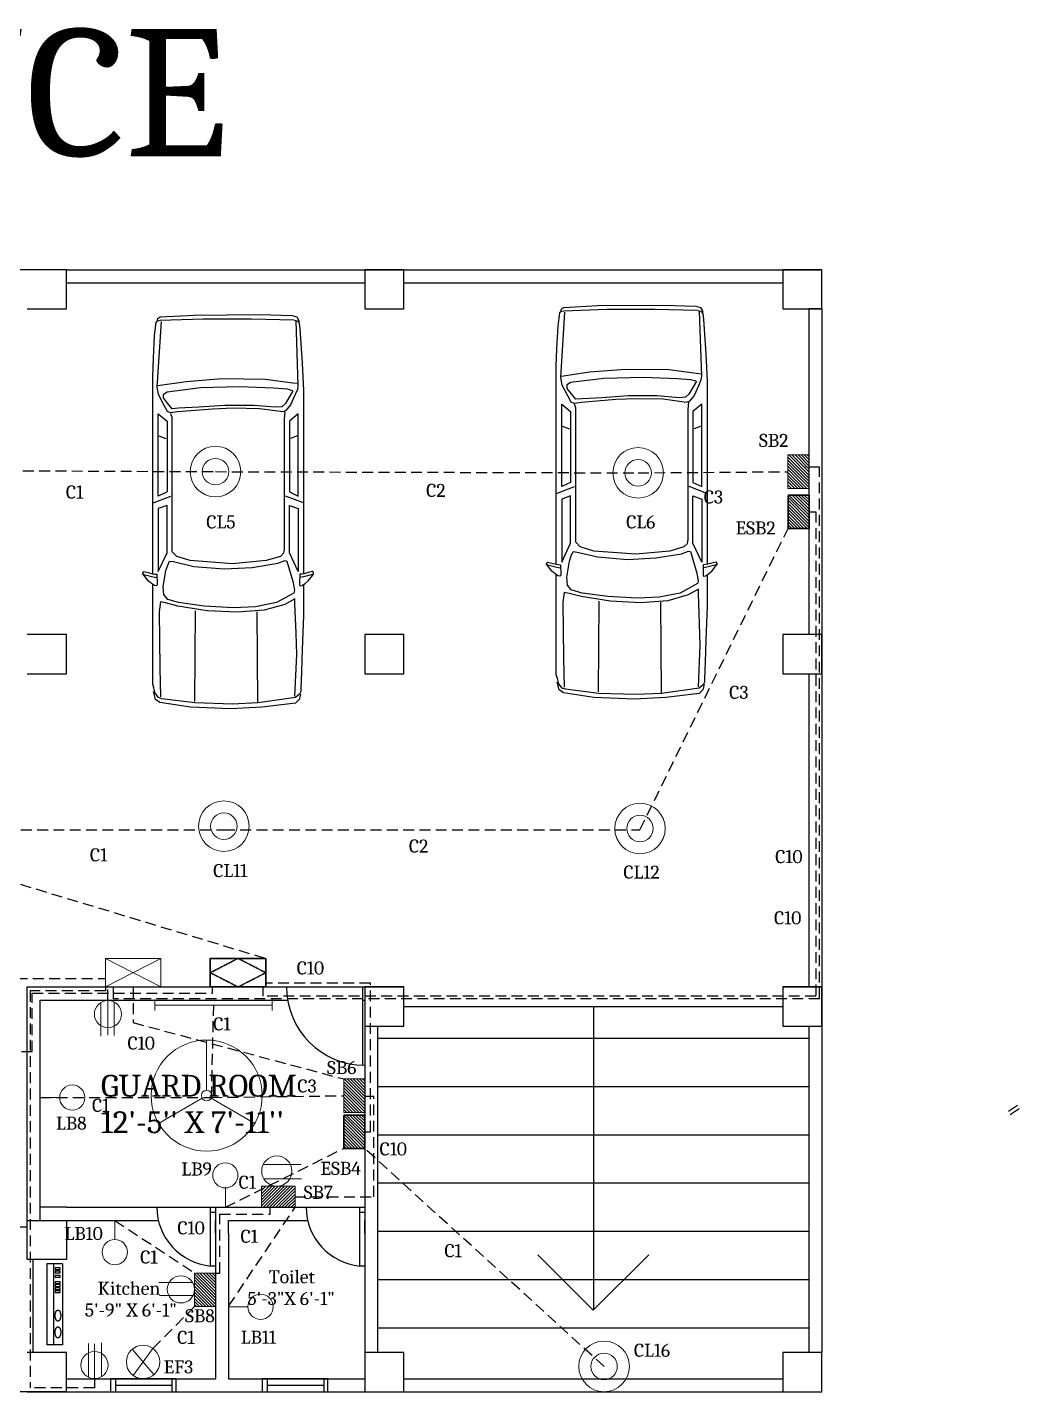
# Model space of a CAD drawing. Header units: inches. Extents: x -9560 to 22259, y -8480 to 5816.
# Drawn here: x 3657 to 4114, y 1207 to 1835 of the extents above; entities that cross this region are included whole.
import ezdxf

# ---------------------------------------------------------------- set-up
doc = ezdxf.new("R2010")
doc.units = ezdxf.units.IN
doc.header["$LTSCALE"] = 2
doc.linetypes.add('HIDDEN', pattern=[0.375, 0.25, -0.125])
for name, color, linetype in [('Aesthetic', 4, 'Continuous'), ('Door', 132, 'Continuous'), ('FloorPlan', 2, 'Continuous'), ('Text', 1, 'Continuous'), ('Window', 90, 'Continuous')]:
    doc.layers.add(name, color=color, linetype=linetype)
for name, color, linetype, lineweight in [('Conduit', 102, 'HIDDEN', 30), ('Emergency', 20, 'HIDDEN', 30), ('Emergency Lines', 30, 'HIDDEN', 0), ('FF', 160, 'Continuous', 0)]:
    doc.layers.add(name, color=color, linetype=linetype, lineweight=lineweight)
doc.styles.get("Standard").update_dxf_attribs({"font": 'Cambria Math.ttf', "height": 10})

# ---------------------------------------------------------------- blocks, each defined once
blk = doc.blocks.new('ceiling_light')
at = {"layer": 'FF'}
for radius in [15.52, 8.12]:
    blk.add_circle((0, 8.12), radius, dxfattribs=at)
blk = doc.blocks.new('hatch1')
h = blk.add_hatch()
h.set_pattern_fill('ANSI31', color=256, scale=20, style=0)
h.set_pattern_definition([(45, (-48.1155, 69.177), (-1.767767, 1.767767), [])])
h.paths.add_polyline_path([(38.5, 0), (38.5, 24.2), (0, 24.2), (0, 0)])
blk.add_lwpolyline([(0, 24.2), (38.5, 24.2), (38.5, 0), (0, 0)], close=True)
blk = doc.blocks.new('mdb')
for p, q in [((0, 0), (63.9, 32.9)), ((0, 32.9), (63.9, 0))]:
    blk.add_line(p, q)
blk.add_lwpolyline([(0, 32.9), (63.9, 32.9), (63.9, 0), (0, 0)], close=True)
blk = doc.blocks.new('meterboard')
for p, q in [((31.9, 32.9), (0, 16.4)), ((63.9, 16.4), (31.9, 32.9)), ((0, 16.4), (31.9, 0)), ((31.9, 0), (63.9, 16.4))]:
    blk.add_line(p, q)
blk.add_lwpolyline([(0, 32.9), (63.9, 32.9), (63.9, 0), (0, 0)], close=True)
blk = doc.blocks.new('Door')
at = {"layer": 'Door'}
for p, q in [((0, 0), (0, 36)), ((0, 36), (3, 36)), ((3, 36), (3, 36)), ((3, 36), (3, 0)), ((0, 0), (0, 6)), ((3, 3), (0, 3)), ((3, 0), (0, 0)), ((36, 0), (3, 0))]:
    blk.add_line(p, q, dxfattribs=at)
blk.add_arc((-0.4, -0.24), 36.4, 0.38344, 84.63745, dxfattribs=at)
blk = doc.blocks.new('exhaust')
for p, q in [((26.7, 1), (-1.3, 33.3)), ((0, 0), (25.4, 34.3))]:
    blk.add_line(p, q)
blk.add_circle((12.7, 17.1), 21.3)
blk = doc.blocks.new('ceiling_fan')
at = {"layer": 'FF'}
for p, q in [((18.44, 12.66), (18.44, 31.94)), ((16.69, 9.64), (0, 0)), ((20.19, 9.64), (36.88, 0))]:
    blk.add_line(p, q, dxfattribs=at)
for radius in [21.29, 2.02]:
    blk.add_circle((18.44, 10.65), radius, dxfattribs=at)
blk = doc.blocks.new('lintel_light')
blk.add_line((26.7, 0), (0, 0))
blk.add_circle((44.1, 0), 17.4)
blk = doc.blocks.new('tube_light')
at = {"layer": 'FF'}
for p, q in [((0, 3), (0, 6)), ((0, 3), (64.25, 3)), ((0, 3), (0, 0)), ((64.25, 3), (64.25, 6)), ((64.25, 3), (64.25, 0))]:
    blk.add_line(p, q, dxfattribs=at)
blk = doc.blocks.new('A$C5C6746E5')
for p, q in [((620, 120), (0, 120)), ((0, 120), (0, 0)), ((620, 120), (620, 0)), ((620, 50), (0, 50)), ((620, 0), (0, 0))]:
    blk.add_line(p, q)
at = {"flags": 128}
for points in [[(137, 85), (137, 86), (137, 88), (137, 89), (136, 91), (135, 92), (134, 94), (133, 95), (131, 96), (129, 97), (128, 99), (126, 100), (124, 101), (121, 102), (119, 103), (116, 103), (114, 104), (111, 105), (108, 105), (106, 106), (103, 106), (100, 106), (97, 106), (94, 106), (91, 106), (88, 106), (85, 106), (82, 105), (79, 105), (77, 104), (74, 104), (72, 103), (69, 102), (67, 101), (65, 100), (63, 99), (61, 98), (59, 97), (57, 96), (56, 94), (55, 93), (54, 92), (53, 90), (52, 89), (52, 87), (52, 86), (52, 84), (52, 83), (52, 81), (53, 80), (54, 78), (55, 77), (56, 76), (57, 74), (59, 73), (61, 72), (63, 71), (65, 70), (67, 69), (69, 68), (72, 67), (74, 66), (77, 66), (79, 65), (82, 65), (85, 64), (88, 64), (91, 64), (94, 64), (97, 64), (100, 64), (103, 64), (106, 64), (108, 65), (111, 65), (114, 66), (116, 67), (119, 67), (121, 68), (124, 69), (126, 70), (128, 71), (129, 73), (131, 74), (133, 75), (134, 76), (135, 78), (136, 79), (137, 81), (137, 82), (137, 84)], [(266, 85), (266, 86), (266, 88), (265, 89), (264, 91), (263, 92), (262, 94), (261, 95), (260, 96), (258, 97), (256, 99), (254, 100), (252, 101), (250, 102), (247, 103), (245, 103), (242, 104), (240, 105), (237, 105), (234, 106), (231, 106), (228, 106), (225, 106), (222, 106), (219, 106), (216, 106), (214, 106), (211, 105), (208, 105), (205, 104), (203, 104), (200, 103), (198, 102), (195, 101), (193, 100), (191, 99), (189, 98), (187, 97), (186, 96), (185, 94), (183, 93), (182, 92), (182, 90), (181, 89), (181, 87), (180, 86), (180, 84), (181, 83), (181, 81), (182, 80), (182, 78), (183, 77), (185, 76), (186, 74), (187, 73), (189, 72), (191, 71), (193, 70), (195, 69), (198, 68), (200, 67), (203, 66), (205, 66), (208, 65), (211, 65), (214, 64), (216, 64), (219, 64), (222, 64), (225, 64), (228, 64), (231, 64), (234, 64), (237, 65), (240, 65), (242, 66), (245, 67), (247, 67), (250, 68), (252, 69), (254, 70), (256, 71), (258, 73), (260, 74), (261, 75), (262, 76), (263, 78), (264, 79), (265, 81), (266, 82), (266, 84)]]:
    blk.add_lwpolyline(points, close=True, dxfattribs=at)
for points in [[(414, 65), (400, 65), (400, 102), (414, 102)], [(435, 65), (422, 65), (422, 102), (435, 102)], [(461, 65), (447, 65), (447, 102), (461, 102)], [(482, 65), (469, 65), (469, 102), (482, 102)], [(531, 65), (517, 65), (517, 102), (531, 102)], [(564, 65), (550, 65), (550, 102), (564, 102)], [(589, 65), (576, 65), (576, 102), (589, 102)]]:
    blk.add_lwpolyline(points, close=True)
blk = doc.blocks.new('threepinsocket')
for p, q in [((-45.7, 9), (-1.4, 9)), ((-43.9, 16.7), (-0.8, 16.7)), ((-43.2, 0), (0, 0))]:
    blk.add_line(p, q)
blk.add_circle((-28.3, 9), 17.4)
blk = doc.blocks.new('switchboardsocket')
for p, q in [((-43.9, 16.7), (-0.8, 16.7)), ((-43.2, 0), (0, 0))]:
    blk.add_line(p, q)
blk.add_circle((-28.3, 9), 17.4)
blk = doc.blocks.new('A$C381B4D24')
for p, q in [((-0.244, 1.001), (-0.212, 1.042)), ((-0.212, 1.042), (-0.142, 1.096)), ((-0.133, 1.095), (-0.162, 0.981)), ((-0.142, 1.096), (-0.127, 1.108)), ((-0.12, 1.108), (-0.133, 1.095)), ((-0.127, 1.108), (-0.12, 1.108)), ((-0.11, 1.042), (-0.124, 0.989)), ((-0.119, 1.108), (-0.097, 1.101)), ((-0.097, 1.095), (-0.11, 1.042)), ((-0.097, 1.101), (-0.097, 1.095)), ((-1.777, 0.52), (-1.719, 0.898)), ((-1.725, 0.465), (-1.672, 0.873)), ((-1.719, 0.898), (-1.68, 0.953)), ((-1.68, 0.953), (-1.583, 0.977)), ((-1.672, 0.873), (-1.658, 0.914)), ((-1.658, 0.914), (-1.605, 0.955)), ((-1.293, 0.898), (-1.648, 0.89)), ((-1.605, 0.955), (-1.538, 0.971)), ((-1.538, 0.971), (-1.491, 0.987)), ((-1.491, 0.987), (-0.253, 0.987)), ((-0.596, 0.906), (-1.293, 0.898)), ((-0.473, 0.89), (-0.596, 0.906)), ((-0.486, 0.827), (-0.473, 0.89)), ((-0.442, 0.801), (-0.383, 0.849)), ((-0.383, 0.849), (-0.286, 0.856)), ((-0.286, 0.856), (-0.085, 0.825)), ((-0.274, 0.942), (-0.269, 0.963)), ((-0.269, 0.935), (-0.274, 0.942)), ((-0.269, 0.963), (-0.244, 1.001)), ((-0.263, 0.932), (-0.269, 0.935)), ((-0.246, 0.932), (-0.263, 0.932)), ((-0.131, 0.936), (-0.246, 0.932)), ((-0.162, 0.981), (-0.17, 0.938)), ((-0.128, 0.963), (-0.131, 0.936)), ((-0.124, 0.989), (-0.128, 0.963)), ((-0.124, 0.987), (2.324, 0.987)), ((0.682, 0.92), (-0.097, 0.92)), ((-0.097, 0.92), (0.136, 0.809)), ((0.721, 0.809), (0.682, 0.92)), ((0.753, 0.983), (0.838, 0.761)), ((0.838, 0.92), (1.857, 0.92)), ((0.89, 0.809), (0.838, 0.92)), ((1.585, 0.912), (1.552, 0.825)), ((1.857, 0.92), (1.766, 0.809)), ((1.961, 0.844), (2.095, 0.916)), ((1.99, 0.802), (2.054, 0.852)), ((2.054, 0.852), (2.101, 0.852)), ((2.095, 0.916), (2.188, 0.93)), ((2.101, 0.852), (2.13, 0.809)), ((2.188, 0.93), (2.998, 0.88)), ((2.206, 0.923), (2.258, 0.574)), ((2.324, 0.987), (2.546, 0.978)), ((2.546, 0.978), (2.826, 0.963)), ((2.826, 0.963), (2.989, 0.944)), ((2.989, 0.944), (3.007, 0.929)), ((2.998, 0.93), (3.039, 0.923)), ((3.007, 0.929), (3.015, 0.893)), ((3.015, 0.893), (3.033, 0.361)), ((3.039, 0.923), (3.056, 0.894)), ((3.056, 0.894), (3.08, 0.475)), ((-0.583, 0.314), (-0.524, 0.677)), ((-0.524, 0.677), (-0.486, 0.827)), ((-0.481, 0.666), (-0.442, 0.801)), ((-0.085, 0.825), (-0.019, 0.801)), ((0.026, 0.73), (-0.033, 0.476)), ((-0.019, 0.801), (0.032, 0.777)), ((0.032, 0.777), (0.026, 0.73)), ((0.039, 0.523), (0.091, 0.69)), ((0.091, 0.69), (0.149, 0.746)), ((0.136, 0.809), (0.721, 0.809)), ((0.149, 0.746), (1.812, 0.746)), ((1.766, 0.809), (0.89, 0.809)), ((1.812, 0.746), (1.857, 0.761)), ((1.868, 0.766), (1.885, 0.802)), ((1.879, 0.674), (1.868, 0.766)), ((1.885, 0.802), (1.961, 0.844)), ((1.92, 0.745), (1.99, 0.802)), ((1.926, 0.666), (1.92, 0.745)), ((2.13, 0.809), (2.182, 0.396)), ((-1.797, 0.023), (-1.777, 0.52)), ((-0.526, 0.349), (-0.481, 0.666)), ((0, 0), (0.039, 0.523)), ((1.914, 0.247), (1.879, 0.674)), ((1.938, 0.417), (1.926, 0.666)), ((2.258, 0.574), (2.293, 0.126)), ((-1.738, 0), (-1.725, 0.465)), ((-1.706, 0.464), (-0.583, 0.456)), ((-0.546, -0.016), (-0.526, 0.349)), ((-0.033, 0.476), (-0.065, 0.103)), ((1.961, 0.097), (1.938, 0.417)), ((2.182, 0.396), (2.194, -0.088)), ((3.033, 0.361), (3.033, -0.237)), ((3.08, 0.475), (3.085, -0.344)), ((-0.602, -0.056), (-0.583, 0.314)), ((1.926, -0.009), (1.914, 0.247)), ((-1.777, -0.371), (-1.797, 0.023)), ((-1.725, -0.318), (-1.738, 0)), ((-0.065, 0.103), (-0.046, -0.246)), ((0.039, -0.42), (0, 0)), ((1.961, -0.265), (1.961, 0.097)), ((2.293, 0.126), (2.287, -0.408)), ((-0.576, -0.395), (-0.602, -0.056)), ((-0.533, -0.286), (-0.546, -0.016)), ((1.92, -0.337), (1.926, -0.009)), ((2.194, -0.088), (2.177, -0.514)), ((-1.658, -0.783), (-1.725, -0.318)), ((-1.719, -0.316), (-0.596, -0.308)), ((-0.481, -0.547), (-0.533, -0.286)), ((-0.046, -0.246), (0.006, -0.563)), ((1.879, -0.628), (1.92, -0.337)), ((1.938, -0.536), (1.961, -0.265)), ((3.033, -0.237), (3.021, -0.764)), ((-1.726, -0.782), (-1.777, -0.371)), ((-0.505, -0.648), (-0.576, -0.395)), ((0.091, -0.595), (0.039, -0.42)), ((2.287, -0.408), (2.241, -0.749)), ((3.085, -0.344), (3.074, -0.742)), ((-0.434, -0.774), (-0.505, -0.648)), ((-0.364, -0.761), (-0.481, -0.547)), ((0.032, -0.674), (-0.234, -0.753)), ((0.006, -0.563), (0.039, -0.65)), ((0.039, -0.65), (0.032, -0.674)), ((0.13, -0.634), (0.091, -0.595)), ((0.182, -0.642), (0.13, -0.634)), ((1.793, -0.642), (0.182, -0.642)), ((0.753, -0.88), (0.838, -0.658)), ((1.883, -0.65), (1.793, -0.642)), ((1.897, -0.664), (1.879, -0.628)), ((1.967, -0.721), (1.897, -0.664)), ((1.943, -0.614), (1.938, -0.536)), ((1.984, -0.657), (1.943, -0.614)), ((2.142, -0.749), (1.984, -0.657)), ((2.177, -0.514), (2.165, -0.678)), ((-1.68, -0.829), (-1.726, -0.782)), ((-1.616, -0.845), (-1.68, -0.829)), ((-1.618, -0.832), (-1.658, -0.783)), ((-1.642, -0.774), (-1.125, -0.797)), ((-1.585, -0.848), (-1.618, -0.832)), ((-1.125, -0.797), (-0.86, -0.789)), ((-0.86, -0.789), (-0.492, -0.774)), ((-0.492, -0.774), (-0.434, -0.774)), ((-0.331, -0.769), (-0.364, -0.761)), ((-0.234, -0.753), (-0.331, -0.769)), ((-0.269, -0.834), (-0.274, -0.841)), ((-0.274, -0.841), (-0.269, -0.862)), ((-0.263, -0.831), (-0.269, -0.834)), ((-0.246, -0.831), (-0.263, -0.831)), ((-0.131, -0.835), (-0.246, -0.831)), ((-0.162, -0.88), (-0.17, -0.837)), ((-0.128, -0.862), (-0.131, -0.835)), ((-0.097, -0.817), (0.136, -0.706)), ((0.682, -0.817), (-0.097, -0.817)), ((0.136, -0.706), (0.721, -0.706)), ((0.721, -0.706), (0.682, -0.817)), ((0.89, -0.706), (0.838, -0.817)), ((0.838, -0.817), (1.857, -0.817)), ((1.766, -0.706), (0.89, -0.706)), ((1.585, -0.809), (1.552, -0.722)), ((1.857, -0.817), (1.766, -0.706)), ((2.095, -0.778), (1.967, -0.721)), ((2.159, -0.806), (2.095, -0.778)), ((2.165, -0.678), (2.147, -0.742)), ((2.206, -0.813), (2.159, -0.806)), ((3.01, -0.785), (2.206, -0.813)), ((2.241, -0.749), (2.235, -0.813)), ((2.907, -0.837), (2.483, -0.864)), ((2.981, -0.829), (2.907, -0.837)), ((3.01, -0.803), (2.981, -0.829)), ((3.021, -0.82), (2.998, -0.828)), ((3.017, -0.764), (3.01, -0.803)), ((3.056, -0.799), (3.021, -0.82)), ((3.074, -0.742), (3.056, -0.799)), ((-1.545, -0.848), (-1.585, -0.848)), ((-1.338, -0.856), (-1.545, -0.848)), ((-1.064, -0.864), (-1.338, -0.856)), ((-0.643, -0.881), (-1.064, -0.864)), ((-0.397, -0.881), (-0.643, -0.881)), ((-0.256, -0.881), (-0.397, -0.881)), ((-0.269, -0.862), (-0.244, -0.9)), ((-0.244, -0.9), (-0.212, -0.941)), ((-0.212, -0.941), (-0.142, -0.995)), ((-0.133, -0.994), (-0.162, -0.88)), ((-0.142, -0.995), (-0.127, -1.007)), ((-0.12, -1.007), (-0.133, -0.994)), ((-0.124, -0.889), (-0.128, -0.862)), ((-0.127, -1.007), (-0.12, -1.007)), ((1.703, -0.881), (-0.125, -0.881)), ((-0.11, -0.941), (-0.124, -0.889)), ((-0.119, -1.007), (-0.097, -1)), ((-0.097, -0.994), (-0.11, -0.941)), ((-0.097, -1), (-0.097, -0.994)), ((2.144, -0.881), (1.703, -0.881)), ((2.483, -0.864), (2.144, -0.881))]:
    blk.add_line(p, q)

msp = doc.modelspace()

# ---------------------------------------------------------------- linework, layer by layer
at = {"layer": 'Conduit', "lineweight": 25, "ltscale": 10}
for p, q in [((4014.72, 1632.63), (4014.53, 1632.63)), ((4021.22, 1632.63), (4016.13, 1632.63)), ((4021.22, 1388.09), (4021.22, 1632.63)), ((3609.7, 1631.11), (3743.32, 1630.51)), ((3743.32, 1630.51), (3937.76, 1629.95)), ((3937.76, 1629.95), (4006.63, 1630.48)), ((3479.29, 1397.38), (3692.64, 1397.38)), ((3692.64, 1393.48), (3692.64, 1391.73)), ((3693.86, 1387.29), (3693.84, 1393.48)), ((3696.37, 1388.09), (3696.37, 1393.48)), ((3705.42, 1393.48), (3705.42, 1377.09)), ((3692.64, 1391.73), (3658.02, 1391.73)), ((3658.02, 1391.73), (3658.02, 1209.06)), ((4021.22, 1388.09), (3696.37, 1388.09)), ((3742.34, 1385.19), (3741.35, 1342.69)), ((3705.42, 1377.09), (3802.3, 1351.17)), ((3741.35, 1342.69), (3802.3, 1343.47)), ((3816.18, 1343.08), (3812, 1343.08)), ((3816.18, 1296.98), (3816.18, 1343.08)), ((3662.73, 1342.61), (3741.35, 1342.69)), ((3779.95, 1296.98), (3816.18, 1296.98)), ((3745.26, 1261.91), (3745.26, 1288.92)), ((3745.26, 1288.92), (3768.5, 1288.92)), ((3749.36, 1246.73), (3779.95, 1292.14)), ((3768.5, 1288.92), (3768.48, 1292.14)), ((3696.98, 1286.14), (3733.67, 1261.91)), ((3743.36, 1261.91), (3745.26, 1261.91)), ((3714.56, 1227.19), (3733.67, 1246.52)), ((3687.6, 1213.33), (3687.6, 1209.06)), ((3687.6, 1209.06), (3658.02, 1209.06))]:
    msp.add_line(p, q, dxfattribs=at)
at = {"layer": 'Door'}
for p, q in [((3811, 1393.48), (3811, 1357.49)), ((3812, 1393.48), (3812, 1357.48)), ((3811, 1387.48), (3812, 1387.48))]:
    msp.add_line(p, q, dxfattribs=at)
msp.add_arc((3812, 1393.48), 36, 180, 270, dxfattribs=at)
at = {"layer": 'Emergency Lines', "lineweight": 25, "ltscale": 10}
for p, q in [((3072.01, 1616.43), (3766.48, 1406.62)), ((4016.44, 1612.05), (4019.57, 1612.05)), ((4019.57, 1612.05), (4019.57, 1389.29)), ((3938.62, 1465.81), (4006.74, 1604.36)), ((3616.27, 1465.81), (3747.17, 1465.81)), ((3747.17, 1465.81), (3938.62, 1465.81)), ((3741.92, 1390.65), (3741.92, 1393.48)), ((3765.26, 1389.29), (3765.26, 1393.48)), ((3814.58, 1395.21), (3766.48, 1395.21)), ((3814.58, 1326.91), (3814.58, 1395.21)), ((3659.03, 1363.77), (3659.03, 1390.65)), ((3659.03, 1390.65), (3741.92, 1390.65)), ((4019.57, 1389.29), (3765.26, 1389.29)), ((3609.01, 1363.77), (3659.03, 1363.77)), ((4108.09, 1336.44), (4113.34, 1339.84)), ((4108.95, 1334.78), (4114.24, 1338.3)), ((3811.98, 1326.91), (3814.58, 1326.91)), ((3747.85, 1292.14), (3802.29, 1319.21)), ((3922.1, 1218.98), (3811.98, 1319.21))]:
    msp.add_line(p, q, dxfattribs=at)
at = {"layer": 'FloorPlan'}
for p, q in [((3674.73, 1723.33), (3607.14, 1723.33)), ((3674.73, 1723.33), (3656.73, 1723.33)), ((3674.73, 1705.33), (3674.73, 1723.33)), ((3674.73, 1723.33), (4022.32, 1723.33)), ((3830, 1723.33), (3812, 1723.33)), ((3812, 1723.33), (3812, 1705.33)), ((3830, 1705.33), (3830, 1723.33)), ((4022.32, 1723.33), (4004.32, 1723.33)), ((4004.32, 1723.33), (4004.32, 1705.33)), ((4022.32, 1705.33), (4022.32, 1723.33)), ((3674.73, 1717.33), (3812, 1717.33)), ((3830, 1717.33), (4004.32, 1717.33)), ((3656.73, 1705.33), (3674.73, 1705.33)), ((3812, 1705.33), (3830, 1705.33)), ((4004.32, 1705.33), (4022.32, 1705.33)), ((4022.32, 1705.33), (4016.32, 1705.33)), ((4016.32, 1705.33), (4016.32, 1555.56)), ((4022.32, 1705.33), (4022.32, 1225.33)), ((3674.73, 1555.56), (3656.73, 1555.56)), ((3674.73, 1537.56), (3674.73, 1555.56)), ((3830, 1555.56), (3812, 1555.56)), ((3812, 1555.56), (3812, 1537.56)), ((3830, 1537.56), (3830, 1555.56)), ((4022.32, 1555.56), (4004.32, 1555.56)), ((4004.32, 1555.56), (4004.32, 1537.56)), ((4022.32, 1537.56), (4022.32, 1555.56)), ((3656.73, 1537.56), (3674.73, 1537.56)), ((3812, 1537.56), (3830, 1537.56)), ((4004.32, 1537.56), (4022.32, 1537.56)), ((4016.32, 1537.56), (4016.32, 1393.48)), ((3656.73, 1286.14), (3656.73, 1393.48)), ((3656.73, 1393.48), (3665.73, 1393.48)), ((3665.73, 1393.48), (3830, 1393.48)), ((3776, 1393.48), (3812, 1393.48)), ((3830, 1393.48), (3812, 1393.48)), ((3830, 1375.48), (3830, 1393.48)), ((4022.32, 1393.48), (4004.32, 1393.48)), ((4004.32, 1393.48), (4004.32, 1375.48)), ((4004.32, 1393.48), (4022.32, 1393.48)), ((4022.32, 1375.48), (4022.32, 1393.48)), ((3662.71, 1387.48), (3776.5, 1387.48)), ((3662.73, 1286.14), (3662.73, 1387.48)), ((3812, 1387.48), (3812, 1375.48)), ((3830, 1384.48), (4004.32, 1384.48)), ((3812, 1375.48), (3830, 1375.48)), ((3812, 1375.48), (3812, 1286.14)), ((3818, 1369.95), (3818, 1375.48)), ((4004.32, 1375.48), (4022.32, 1375.48)), ((4016.32, 1375.48), (4016.32, 1225.33)), ((3818, 1225.47), (3818, 1369.95)), ((3818, 1369.95), (4016.32, 1369.95)), ((3818, 1347.75), (4016.32, 1347.75)), ((3818, 1325.55), (4016.32, 1325.55)), ((3818, 1303.34), (4016.32, 1303.35)), ((3605.49, 1283.14), (3656.73, 1283.14)), ((3656.73, 1268.14), (3656.73, 1286.14)), ((3656.73, 1286.14), (3674.73, 1286.14)), ((3656.73, 1286.14), (3662.73, 1286.14)), ((3674.73, 1286.14), (3674.73, 1268.14)), ((3818, 1281.14), (4016.32, 1281.15)), ((3812, 1280.14), (3812, 1225.33)), ((3674.73, 1268.14), (3656.73, 1268.14)), ((3659.49, 1225.37), (3659.49, 1268.14)), ((3917.11, 1244.78), (3891.61, 1270.28)), ((3917.11, 1244.78), (3942.61, 1270.28)), ((3818, 1258.94), (4016.32, 1258.95)), ((3818, 1236.74), (4016.32, 1236.75)), ((3674.73, 1225.33), (3656.73, 1225.33)), ((3674.73, 1207.33), (3674.73, 1225.33)), ((3812, 1225.33), (3818, 1225.47)), ((3830, 1225.33), (3812, 1225.33)), ((3812, 1225.33), (3812, 1207.33)), ((3830, 1207.33), (3830, 1225.33)), ((4022.32, 1225.33), (4004.32, 1225.33)), ((4004.32, 1225.33), (4004.32, 1207.33)), ((4022.32, 1207.33), (4022.32, 1225.33)), ((3674.73, 1213.33), (3743.36, 1213.33)), ((3749.36, 1213.33), (3812, 1213.33)), ((3830, 1213.33), (4004.32, 1213.33)), ((3674.73, 1207.33), (3056.32, 1207.33)), ((3656.73, 1207.33), (3674.73, 1207.33)), ((3674.73, 1207.33), (4022.32, 1207.33)), ((3812, 1207.33), (3830, 1207.33)), ((4004.32, 1207.33), (4022.32, 1207.33))]:
    msp.add_line(p, q, dxfattribs=at)
at = {"layer": 'FloorPlan', "lineweight": 25, "ltscale": 10}
for p, q in [((3917.16, 1384.48), (3917.16, 1369.95)), ((3917.16, 1369.95), (3917.16, 1244.87)), ((3674.73, 1292.14), (3662.73, 1292.14)), ((3674.73, 1292.14), (3812, 1292.14)), ((3674.73, 1286.14), (3701.72, 1286.14)), ((3701.72, 1286.14), (3717.05, 1286.14)), ((3743.36, 1280.14), (3743.36, 1286.14)), ((3749.36, 1280.14), (3749.36, 1286.14)), ((3749.36, 1286.14), (3785.68, 1286.14)), ((3812, 1280.14), (3812, 1286.14)), ((3743.36, 1280.14), (3743.36, 1213.33)), ((3749.36, 1280.14), (3749.36, 1213.33))]:
    msp.add_line(p, q, dxfattribs=at)
at = {"layer": 'Window'}
for p, q in [((3725.01, 1213.33), (3695.01, 1213.33)), ((3695.01, 1213.33), (3695.01, 1207.33)), ((3697.3, 1213.33), (3697.3, 1207.33)), ((3723.25, 1213.33), (3723.25, 1207.33)), ((3725.01, 1213.33), (3725.01, 1207.33)), ((3794.86, 1213.33), (3764.86, 1213.33)), ((3764.86, 1213.33), (3764.86, 1207.33)), ((3767.15, 1213.33), (3767.15, 1207.33)), ((3793.1, 1213.33), (3793.1, 1207.33)), ((3794.86, 1213.33), (3794.86, 1207.33)), ((3697.3, 1210.33), (3723.25, 1210.33)), ((3767.15, 1210.33), (3793.1, 1210.33))]:
    msp.add_line(p, q, dxfattribs=at)
at = {"layer": 'Window', "lineweight": 25, "ltscale": 10}
for p, q in [((3695.01, 1207.33), (3725.01, 1207.33)), ((3764.86, 1207.33), (3794.86, 1207.33))]:
    msp.add_line(p, q, dxfattribs=at)

# ---------------------------------------------------------------- block references
at = {"layer": 'Aesthetic'}
for name, p, xscale, yscale, zscale, rotation in [('A$C381B4D24', (3936.75, 1592.54), 37.13406630450959, 37.13406630450959, 37.13406630450959, 90), ('A$C381B4D24', (3751.08, 1588.17), 37.13406630450959, 37.13406630450959, 37.13406630450959, 90), ('A$C5C6746E5', (3665.73, 1228.95), -0.05999999999994543, 0.05999999999994543, 0.06, 270)]:
    msp.add_blockref(name, p, dxfattribs=dict(at, xscale=xscale, yscale=yscale, zscale=zscale, rotation=rotation))
at = {"layer": 'Emergency', "xscale": 0.4000000000000909, "yscale": 0.4000000000000909, "zscale": 12}
for p, rotation in [((4016.44, 1604.36), 90), ((3802.29, 1334.6), 270)]:
    msp.add_blockref('hatch1', p, dxfattribs=dict(at, rotation=rotation))
at = {"layer": 'Emergency', "lineweight": 25, "ltscale": 10, "xscale": 0.4000000000000909, "yscale": 0.4000000000000909, "zscale": 12}
msp.add_blockref('meterboard', (3740.93, 1393.48), dxfattribs=at)
at = {"layer": 'FF', "zscale": 12}
for name, p, xscale, yscale in [('ceiling_light', (3743.32, 1624.42), 0.75, 0.75), ('ceiling_light', (3937.76, 1623.86), 0.75, 0.75), ('ceiling_light', (3747.17, 1461.37), 0.75, 0.75), ('ceiling_light', (3938.62, 1460.29), 0.75, 0.75), ('mdb', (3692.64, 1393.48), 0.4000000000000909, 0.4000000000000909), ('lintel_light', (3662.73, 1342.61), 0.3333333333330302, 0.3333333333330302), ('switchboardsocket', (3782.85, 1305.2), 0.4000000000000909, 0.4000000000000909), ('hatch1', (3764.56, 1292.14), 0.4000000000000909, 0.4000000000000909), ('lintel_light', (3749.36, 1246.4), 0.3333333333330302, 0.3333333333330302), ('ceiling_light', (3922.1, 1212.89), 0.75, 0.75)]:
    msp.add_blockref(name, p, dxfattribs=dict(at, xscale=xscale, yscale=yscale))
at = {"layer": 'FF'}
for name, p, xscale, yscale, zscale, rotation in [('hatch1', (4016.33, 1622.78), 0.4000000000000909, 0.4000000000000909, 12, 90), ('threepinsocket', (3690.62, 1370.83), 0.3599999999996726, 0.3599999999996726, 0.3599999999996726, 270), ('hatch1', (3802.3, 1351.17), 0.4000000000005457, 0.4000000000005457, 12, 270), ('lintel_light', (3747.85, 1292.14), 0.3333333333330302, 0.3333333333330302, 12, 90), ('lintel_light', (3696.98, 1286.24), 0.3333333333330302, 0.3333333333330302, 12, 270), ('hatch1', (3733.67, 1261.91), 0.4000000000005457, 0.4000000000005457, 12, 270), ('switchboardsocket', (3717.21, 1257.64), 0.3599999999996726, 0.3599999999996726, 10.8, 180), ('threepinsocket', (3690.84, 1229.79), 0.3599999999996726, 0.3599999999996726, 0.3599999999996726, 90)]:
    msp.add_blockref(name, p, dxfattribs=dict(at, xscale=xscale, yscale=yscale, zscale=zscale, rotation=rotation))
at = {"layer": 'FF', "lineweight": 25, "ltscale": 10, "xscale": 0.3600000000001273, "yscale": 0.3600000000001273, "zscale": 0.3600000000001273}
msp.add_blockref('exhaust', (3705.4, 1214.85), dxfattribs=at)
at = {"layer": 'FloorPlan'}
for name, p, xscale, yscale, zscale in [('tube_light', (3715.36, 1382.67), 0.8400000000001455, 0.8400000000001455, 0.8400000000001455), ('ceiling_fan', (3717.12, 1330.75), 1.199999999999818, 1.199999999999818, 1.199999999999818)]:
    msp.add_blockref(name, p, dxfattribs=dict(at, xscale=xscale, yscale=yscale, zscale=zscale))
at = {"layer": 'FloorPlan', "lineweight": 25, "ltscale": 10, "xscale": 0.75, "yscale": 0.75, "zscale": 0.75, "rotation": 180}
for p in [(3743.34, 1292.14), (3812, 1292.14)]:
    msp.add_blockref('Door', p, dxfattribs=at)

# ---------------------------------------------------------------- texts
at = {"layer": 'Conduit', "lineweight": 25, "ltscale": 10, "char_height": 6, "width": 10.8817, "attachment_point": 1}
for s, insert in [('C1', (3674.5, 1624.13)), ('C2', (3840.24, 1624.89)), ('C3', (3967.97, 1621.85)), ('C10', (4000.28, 1428.3)), ('C1', (3742.27, 1379.5)), ('C10', (3702.85, 1370.69)), ('C3', (3780.99, 1350.97)), ('C1', (3686.5, 1342.05)), ('C10', (3818.81, 1322.01)), ('C10', (3725.8, 1285.69)), ('C1', (3754.85, 1281.82)), ('C1', (3708.68, 1272.28)), ('C1', (3725.72, 1235.34))]:
    msp.add_mtext(s, dxfattribs=dict(at, insert=insert))
at = {"layer": 'Emergency', "lineweight": 25, "ltscale": 10, "char_height": 6, "width": 10.8817, "attachment_point": 1}
for s, insert in [('ESB2', (3982.59, 1607.6)), ('ESB4', (3791.63, 1313.07))]:
    msp.add_mtext(s, dxfattribs=dict(at, insert=insert))
at = {"layer": 'Emergency Lines', "lineweight": 25, "ltscale": 10, "char_height": 6, "width": 10.8817, "attachment_point": 1}
for s, insert in [('C3', (3979.66, 1532.02)), ('C1', (3685.54, 1457.25)), ('C2', (3832.31, 1461.31)), ('C10', (4000.84, 1456.45)), ('C10', (3780.7, 1405.24)), ('C1', (3753.96, 1306.67)), ('C1', (3848.64, 1275.2))]:
    msp.add_mtext(s, dxfattribs=dict(at, insert=insert))
at = {"layer": 'FF', "lineweight": 25, "ltscale": 10, "char_height": 6, "width": 10.8817, "attachment_point": 1}
for s, insert in [('SB2', (3993.35, 1647.88)), ('CL5', (3739.09, 1610.38)), ('CL6', (3932.27, 1610.38)), ('CL11', (3742.28, 1450.01)), ('CL12', (3930.98, 1449.33)), ('SB6', (3794.64, 1359.43)), ('LB8', (3669.95, 1333.87)), ('LB9', (3727.61, 1312.76)), ('SB7', (3783.86, 1302.04)), ('LB10', (3673.85, 1283.11)), ('SB8', (3729.33, 1245.27)), ('LB11', (3754.93, 1235.42)), ('CL16', (3935.83, 1229.4)), ('EF3', (3719.45, 1221.74))]:
    msp.add_mtext(s, dxfattribs=dict(at, insert=insert))
at = {"layer": 'Text', "attachment_point": 1}
for s, insert, char_height, width in [('ENTRANCE', (3331.78, 1834.1), 58.542, 2971.1565), (" GUARD ROOM\\P 12'-5'' X 7'-11''", (3687.3, 1353.08), 10.0479, 102.5704), ('{\\H0.5971x;     Toilet\\P5\'-3"X 6\'-1"}', (3757.96, 1263.21), 10.0479, 47.2458), ('{\\H0.5971x;   Kitchen\\P5\'-9" X 6\'-1"}', (3683.15, 1257.92), 10.0479, 47.579)]:
    msp.add_mtext(s, dxfattribs=dict(at, insert=insert, char_height=char_height, width=width))

doc.saveas('drawing.dxf')
